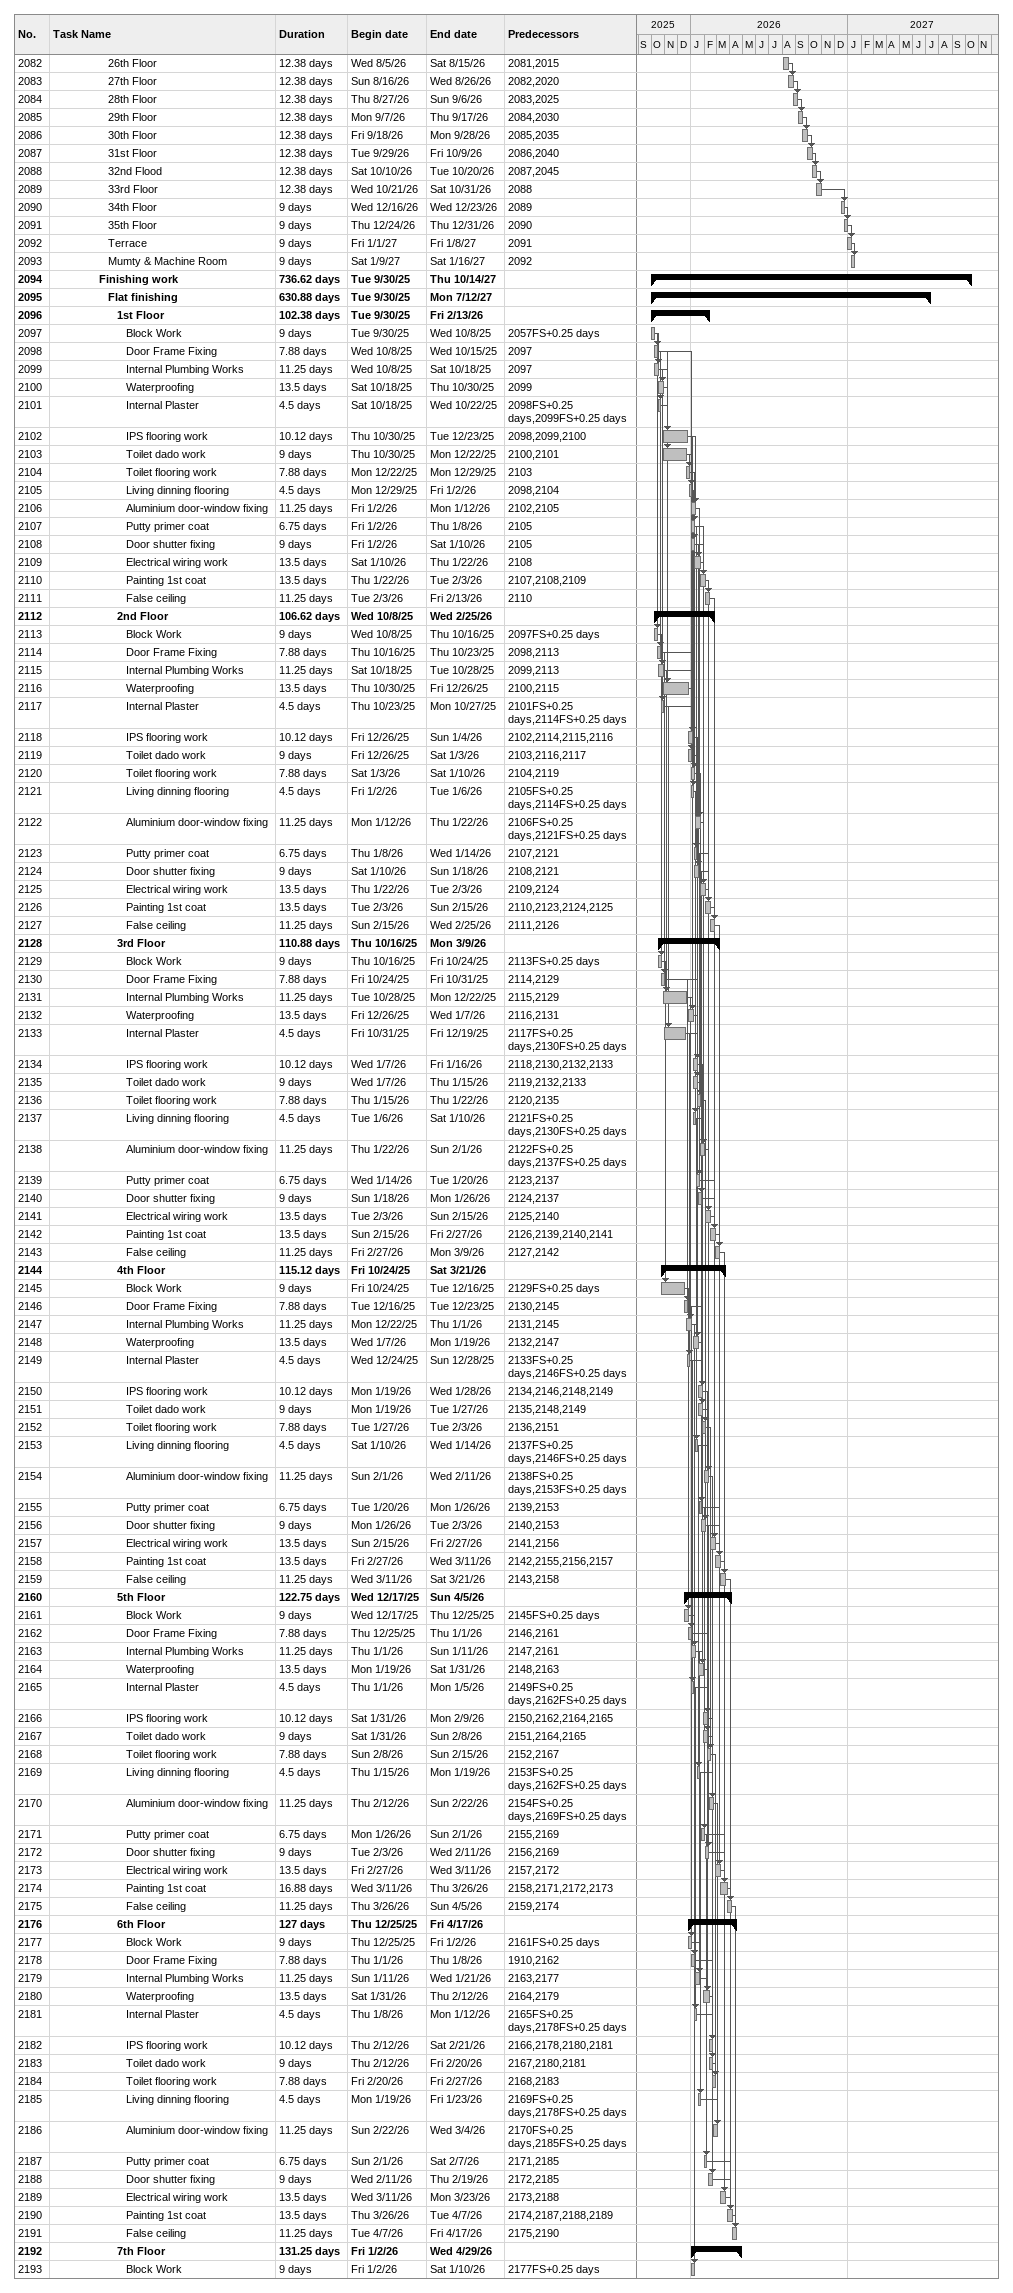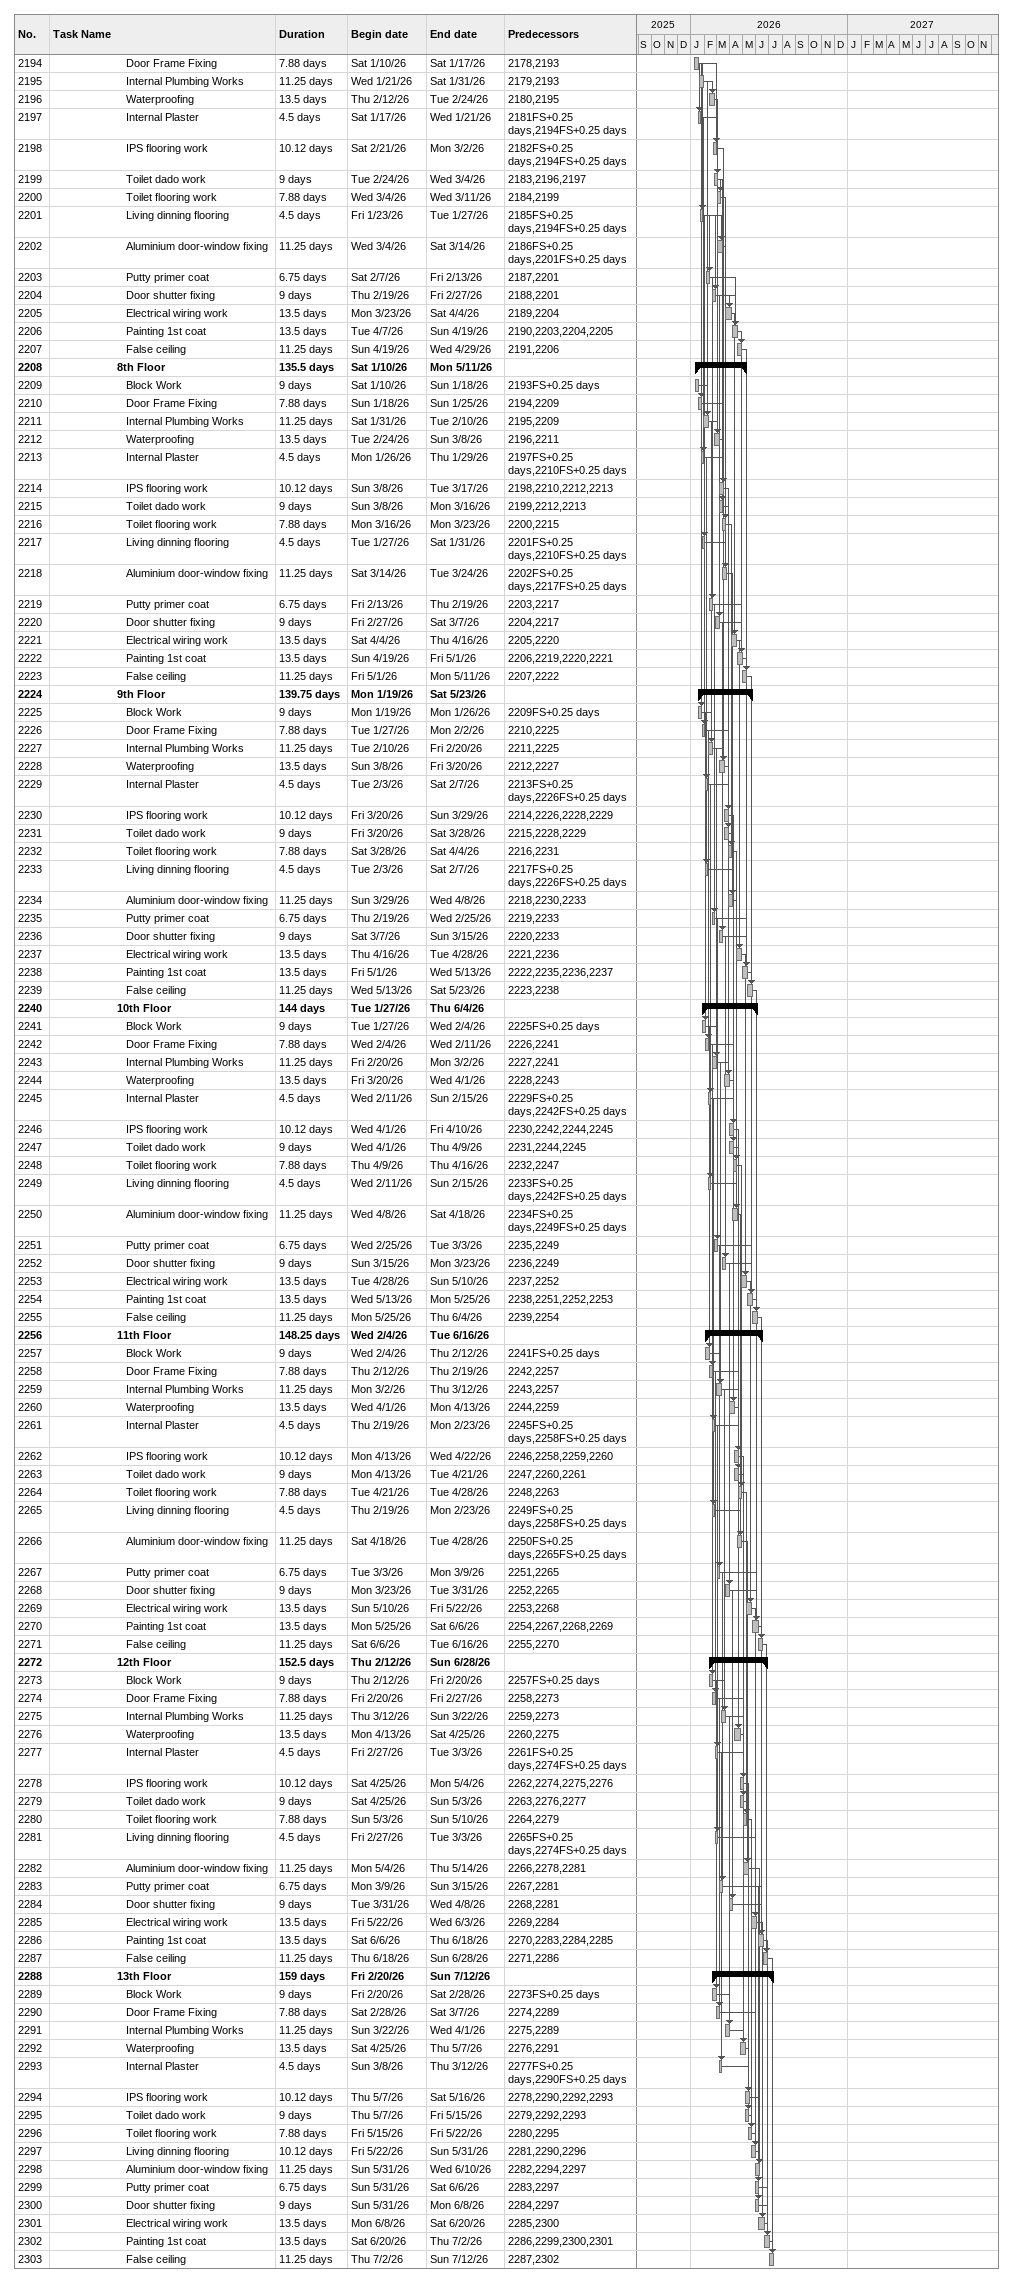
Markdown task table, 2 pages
| ID | Level | Task | Duration | Start | Finish | Predecessors |
|---|---|---|---|---|---|---|
| 2082 | 7 | 26th Floor | 12.38d | 2026-08-05 | 2026-08-15 | 2081, 2015 |
| 2083 | 7 | 27th Floor | 12.38d | 2026-08-16 | 2026-08-26 | 2082, 2020 |
| 2084 | 7 | 28th Floor | 12.38d | 2026-08-27 | 2026-09-06 | 2083, 2025 |
| 2085 | 7 | 29th Floor | 12.38d | 2026-09-07 | 2026-09-17 | 2084, 2030 |
| 2086 | 7 | 30th Floor | 12.38d | 2026-09-18 | 2026-09-28 | 2085, 2035 |
| 2087 | 7 | 31st Floor | 12.38d | 2026-09-29 | 2026-10-09 | 2086, 2040 |
| 2088 | 7 | 32nd Flood | 12.38d | 2026-10-10 | 2026-10-20 | 2087, 2045 |
| 2089 | 7 | 33rd Floor | 12.38d | 2026-10-21 | 2026-10-31 | 2088 |
| 2090 | 7 | 34th Floor | 9d | 2026-12-16 | 2026-12-23 | 2089 |
| 2091 | 7 | 35th Floor | 9d | 2026-12-24 | 2026-12-31 | 2090 |
| 2092 | 7 | Terrace | 9d | 2027-01-01 | 2027-01-08 | 2091 |
| 2093 | 7 | Mumty & Machine Room | 9d | 2027-01-09 | 2027-01-16 | 2092 |
| 2094 | 6 | **Finishing work** | 736.62d | 2025-09-30 | 2027-10-14 |  |
| 2095 | 7 | **Flat finishing** | 630.88d | 2025-09-30 | 2027-07-12 |  |
| 2096 | 8 | **1st Floor** | 102.38d | 2025-09-30 | 2026-02-13 |  |
| 2097 | 9 | Block Work | 9d | 2025-09-30 | 2025-10-08 | 2057FS+0.25d |
| 2098 | 9 | Door Frame Fixing | 7.88d | 2025-10-08 | 2025-10-15 | 2097 |
| 2099 | 9 | Internal Plumbing Works | 11.25d | 2025-10-08 | 2025-10-18 | 2097 |
| 2100 | 9 | Waterproofing | 13.5d | 2025-10-18 | 2025-10-30 | 2099 |
| 2101 | 9 | Internal Plaster | 4.5d | 2025-10-18 | 2025-10-22 | 2098FS+0.25d, 2099FS+0.25d |
| 2102 | 9 | IPS flooring work | 10.12d | 2025-10-30 | 2025-12-23 | 2098, 2099, 2100 |
| 2103 | 9 | Toilet dado work | 9d | 2025-10-30 | 2025-12-22 | 2100, 2101 |
| 2104 | 9 | Toilet flooring work | 7.88d | 2025-12-22 | 2025-12-29 | 2103 |
| 2105 | 9 | Living dinning flooring | 4.5d | 2025-12-29 | 2026-01-02 | 2098, 2104 |
| 2106 | 9 | Aluminium door-window fixing | 11.25d | 2026-01-02 | 2026-01-12 | 2102, 2105 |
| 2107 | 9 | Putty primer coat | 6.75d | 2026-01-02 | 2026-01-08 | 2105 |
| 2108 | 9 | Door shutter fixing | 9d | 2026-01-02 | 2026-01-10 | 2105 |
| 2109 | 9 | Electrical wiring work | 13.5d | 2026-01-10 | 2026-01-22 | 2108 |
| 2110 | 9 | Painting 1st coat | 13.5d | 2026-01-22 | 2026-02-03 | 2107, 2108, 2109 |
| 2111 | 9 | False ceiling | 11.25d | 2026-02-03 | 2026-02-13 | 2110 |
| 2112 | 8 | **2nd Floor** | 106.62d | 2025-10-08 | 2026-02-25 |  |
| 2113 | 9 | Block Work | 9d | 2025-10-08 | 2025-10-16 | 2097FS+0.25d |
| 2114 | 9 | Door Frame Fixing | 7.88d | 2025-10-16 | 2025-10-23 | 2098, 2113 |
| 2115 | 9 | Internal Plumbing Works | 11.25d | 2025-10-18 | 2025-10-28 | 2099, 2113 |
| 2116 | 9 | Waterproofing | 13.5d | 2025-10-30 | 2025-12-26 | 2100, 2115 |
| 2117 | 9 | Internal Plaster | 4.5d | 2025-10-23 | 2025-10-27 | 2101FS+0.25d, 2114FS+0.25d |
| 2118 | 9 | IPS flooring work | 10.12d | 2025-12-26 | 2026-01-04 | 2102, 2114, 2115, 2116 |
| 2119 | 9 | Toilet dado work | 9d | 2025-12-26 | 2026-01-03 | 2103, 2116, 2117 |
| 2120 | 9 | Toilet flooring work | 7.88d | 2026-01-03 | 2026-01-10 | 2104, 2119 |
| 2121 | 9 | Living dinning flooring | 4.5d | 2026-01-02 | 2026-01-06 | 2105FS+0.25d, 2114FS+0.25d |
| 2122 | 9 | Aluminium door-window fixing | 11.25d | 2026-01-12 | 2026-01-22 | 2106FS+0.25d, 2121FS+0.25d |
| 2123 | 9 | Putty primer coat | 6.75d | 2026-01-08 | 2026-01-14 | 2107, 2121 |
| 2124 | 9 | Door shutter fixing | 9d | 2026-01-10 | 2026-01-18 | 2108, 2121 |
| 2125 | 9 | Electrical wiring work | 13.5d | 2026-01-22 | 2026-02-03 | 2109, 2124 |
| 2126 | 9 | Painting 1st coat | 13.5d | 2026-02-03 | 2026-02-15 | 2110, 2123, 2124, 2125 |
| 2127 | 9 | False ceiling | 11.25d | 2026-02-15 | 2026-02-25 | 2111, 2126 |
| 2128 | 8 | **3rd Floor** | 110.88d | 2025-10-16 | 2026-03-09 |  |
| 2129 | 9 | Block Work | 9d | 2025-10-16 | 2025-10-24 | 2113FS+0.25d |
| 2130 | 9 | Door Frame Fixing | 7.88d | 2025-10-24 | 2025-10-31 | 2114, 2129 |
| 2131 | 9 | Internal Plumbing Works | 11.25d | 2025-10-28 | 2025-12-22 | 2115, 2129 |
| 2132 | 9 | Waterproofing | 13.5d | 2025-12-26 | 2026-01-07 | 2116, 2131 |
| 2133 | 9 | Internal Plaster | 4.5d | 2025-10-31 | 2025-12-19 | 2117FS+0.25d, 2130FS+0.25d |
| 2134 | 9 | IPS flooring work | 10.12d | 2026-01-07 | 2026-01-16 | 2118, 2130, 2132, 2133 |
| 2135 | 9 | Toilet dado work | 9d | 2026-01-07 | 2026-01-15 | 2119, 2132, 2133 |
| 2136 | 9 | Toilet flooring work | 7.88d | 2026-01-15 | 2026-01-22 | 2120, 2135 |
| 2137 | 9 | Living dinning flooring | 4.5d | 2026-01-06 | 2026-01-10 | 2121FS+0.25d, 2130FS+0.25d |
| 2138 | 9 | Aluminium door-window fixing | 11.25d | 2026-01-22 | 2026-02-01 | 2122FS+0.25d, 2137FS+0.25d |
| 2139 | 9 | Putty primer coat | 6.75d | 2026-01-14 | 2026-01-20 | 2123, 2137 |
| 2140 | 9 | Door shutter fixing | 9d | 2026-01-18 | 2026-01-26 | 2124, 2137 |
| 2141 | 9 | Electrical wiring work | 13.5d | 2026-02-03 | 2026-02-15 | 2125, 2140 |
| 2142 | 9 | Painting 1st coat | 13.5d | 2026-02-15 | 2026-02-27 | 2126, 2139, 2140, 2141 |
| 2143 | 9 | False ceiling | 11.25d | 2026-02-27 | 2026-03-09 | 2127, 2142 |
| 2144 | 8 | **4th Floor** | 115.12d | 2025-10-24 | 2026-03-21 |  |
| 2145 | 9 | Block Work | 9d | 2025-10-24 | 2025-12-16 | 2129FS+0.25d |
| 2146 | 9 | Door Frame Fixing | 7.88d | 2025-12-16 | 2025-12-23 | 2130, 2145 |
| 2147 | 9 | Internal Plumbing Works | 11.25d | 2025-12-22 | 2026-01-01 | 2131, 2145 |
| 2148 | 9 | Waterproofing | 13.5d | 2026-01-07 | 2026-01-19 | 2132, 2147 |
| 2149 | 9 | Internal Plaster | 4.5d | 2025-12-24 | 2025-12-28 | 2133FS+0.25d, 2146FS+0.25d |
| 2150 | 9 | IPS flooring work | 10.12d | 2026-01-19 | 2026-01-28 | 2134, 2146, 2148, 2149 |
| 2151 | 9 | Toilet dado work | 9d | 2026-01-19 | 2026-01-27 | 2135, 2148, 2149 |
| 2152 | 9 | Toilet flooring work | 7.88d | 2026-01-27 | 2026-02-03 | 2136, 2151 |
| 2153 | 9 | Living dinning flooring | 4.5d | 2026-01-10 | 2026-01-14 | 2137FS+0.25d, 2146FS+0.25d |
| 2154 | 9 | Aluminium door-window fixing | 11.25d | 2026-02-01 | 2026-02-11 | 2138FS+0.25d, 2153FS+0.25d |
| 2155 | 9 | Putty primer coat | 6.75d | 2026-01-20 | 2026-01-26 | 2139, 2153 |
| 2156 | 9 | Door shutter fixing | 9d | 2026-01-26 | 2026-02-03 | 2140, 2153 |
| 2157 | 9 | Electrical wiring work | 13.5d | 2026-02-15 | 2026-02-27 | 2141, 2156 |
| 2158 | 9 | Painting 1st coat | 13.5d | 2026-02-27 | 2026-03-11 | 2142, 2155, 2156, 2157 |
| 2159 | 9 | False ceiling | 11.25d | 2026-03-11 | 2026-03-21 | 2143, 2158 |
| 2160 | 8 | **5th Floor** | 122.75d | 2025-12-17 | 2026-04-05 |  |
| 2161 | 9 | Block Work | 9d | 2025-12-17 | 2025-12-25 | 2145FS+0.25d |
| 2162 | 9 | Door Frame Fixing | 7.88d | 2025-12-25 | 2026-01-01 | 2146, 2161 |
| 2163 | 9 | Internal Plumbing Works | 11.25d | 2026-01-01 | 2026-01-11 | 2147, 2161 |
| 2164 | 9 | Waterproofing | 13.5d | 2026-01-19 | 2026-01-31 | 2148, 2163 |
| 2165 | 9 | Internal Plaster | 4.5d | 2026-01-01 | 2026-01-05 | 2149FS+0.25d, 2162FS+0.25d |
| 2166 | 9 | IPS flooring work | 10.12d | 2026-01-31 | 2026-02-09 | 2150, 2162, 2164, 2165 |
| 2167 | 9 | Toilet dado work | 9d | 2026-01-31 | 2026-02-08 | 2151, 2164, 2165 |
| 2168 | 9 | Toilet flooring work | 7.88d | 2026-02-08 | 2026-02-15 | 2152, 2167 |
| 2169 | 9 | Living dinning flooring | 4.5d | 2026-01-15 | 2026-01-19 | 2153FS+0.25d, 2162FS+0.25d |
| 2170 | 9 | Aluminium door-window fixing | 11.25d | 2026-02-12 | 2026-02-22 | 2154FS+0.25d, 2169FS+0.25d |
| 2171 | 9 | Putty primer coat | 6.75d | 2026-01-26 | 2026-02-01 | 2155, 2169 |
| 2172 | 9 | Door shutter fixing | 9d | 2026-02-03 | 2026-02-11 | 2156, 2169 |
| 2173 | 9 | Electrical wiring work | 13.5d | 2026-02-27 | 2026-03-11 | 2157, 2172 |
| 2174 | 9 | Painting 1st coat | 16.88d | 2026-03-11 | 2026-03-26 | 2158, 2171, 2172, 2173 |
| 2175 | 9 | False ceiling | 11.25d | 2026-03-26 | 2026-04-05 | 2159, 2174 |
| 2176 | 8 | **6th Floor** | 127d | 2025-12-25 | 2026-04-17 |  |
| 2177 | 9 | Block Work | 9d | 2025-12-25 | 2026-01-02 | 2161FS+0.25d |
| 2178 | 9 | Door Frame Fixing | 7.88d | 2026-01-01 | 2026-01-08 | 1910, 2162 |
| 2179 | 9 | Internal Plumbing Works | 11.25d | 2026-01-11 | 2026-01-21 | 2163, 2177 |
| 2180 | 9 | Waterproofing | 13.5d | 2026-01-31 | 2026-02-12 | 2164, 2179 |
| 2181 | 9 | Internal Plaster | 4.5d | 2026-01-08 | 2026-01-12 | 2165FS+0.25d, 2178FS+0.25d |
| 2182 | 9 | IPS flooring work | 10.12d | 2026-02-12 | 2026-02-21 | 2166, 2178, 2180, 2181 |
| 2183 | 9 | Toilet dado work | 9d | 2026-02-12 | 2026-02-20 | 2167, 2180, 2181 |
| 2184 | 9 | Toilet flooring work | 7.88d | 2026-02-20 | 2026-02-27 | 2168, 2183 |
| 2185 | 9 | Living dinning flooring | 4.5d | 2026-01-19 | 2026-01-23 | 2169FS+0.25d, 2178FS+0.25d |
| 2186 | 9 | Aluminium door-window fixing | 11.25d | 2026-02-22 | 2026-03-04 | 2170FS+0.25d, 2185FS+0.25d |
| 2187 | 9 | Putty primer coat | 6.75d | 2026-02-01 | 2026-02-07 | 2171, 2185 |
| 2188 | 9 | Door shutter fixing | 9d | 2026-02-11 | 2026-02-19 | 2172, 2185 |
| 2189 | 9 | Electrical wiring work | 13.5d | 2026-03-11 | 2026-03-23 | 2173, 2188 |
| 2190 | 9 | Painting 1st coat | 13.5d | 2026-03-26 | 2026-04-07 | 2174, 2187, 2188, 2189 |
| 2191 | 9 | False ceiling | 11.25d | 2026-04-07 | 2026-04-17 | 2175, 2190 |
| 2192 | 8 | **7th Floor** | 131.25d | 2026-01-02 | 2026-04-29 |  |
| 2193 | 9 | Block Work | 9d | 2026-01-02 | 2026-01-10 | 2177FS+0.25d |
| 2194 | 9 | Door Frame Fixing | 7.88d | 2026-01-10 | 2026-01-17 | 2178, 2193 |
| 2195 | 9 | Internal Plumbing Works | 11.25d | 2026-01-21 | 2026-01-31 | 2179, 2193 |
| 2196 | 9 | Waterproofing | 13.5d | 2026-02-12 | 2026-02-24 | 2180, 2195 |
| 2197 | 9 | Internal Plaster | 4.5d | 2026-01-17 | 2026-01-21 | 2181FS+0.25d, 2194FS+0.25d |
| 2198 | 9 | IPS flooring work | 10.12d | 2026-02-21 | 2026-03-02 | 2182FS+0.25d, 2194FS+0.25d |
| 2199 | 9 | Toilet dado work | 9d | 2026-02-24 | 2026-03-04 | 2183, 2196, 2197 |
| 2200 | 9 | Toilet flooring work | 7.88d | 2026-03-04 | 2026-03-11 | 2184, 2199 |
| 2201 | 9 | Living dinning flooring | 4.5d | 2026-01-23 | 2026-01-27 | 2185FS+0.25d, 2194FS+0.25d |
| 2202 | 9 | Aluminium door-window fixing | 11.25d | 2026-03-04 | 2026-03-14 | 2186FS+0.25d, 2201FS+0.25d |
| 2203 | 9 | Putty primer coat | 6.75d | 2026-02-07 | 2026-02-13 | 2187, 2201 |
| 2204 | 9 | Door shutter fixing | 9d | 2026-02-19 | 2026-02-27 | 2188, 2201 |
| 2205 | 9 | Electrical wiring work | 13.5d | 2026-03-23 | 2026-04-04 | 2189, 2204 |
| 2206 | 9 | Painting 1st coat | 13.5d | 2026-04-07 | 2026-04-19 | 2190, 2203, 2204, 2205 |
| 2207 | 9 | False ceiling | 11.25d | 2026-04-19 | 2026-04-29 | 2191, 2206 |
| 2208 | 8 | **8th Floor** | 135.5d | 2026-01-10 | 2026-05-11 |  |
| 2209 | 9 | Block Work | 9d | 2026-01-10 | 2026-01-18 | 2193FS+0.25d |
| 2210 | 9 | Door Frame Fixing | 7.88d | 2026-01-18 | 2026-01-25 | 2194, 2209 |
| 2211 | 9 | Internal Plumbing Works | 11.25d | 2026-01-31 | 2026-02-10 | 2195, 2209 |
| 2212 | 9 | Waterproofing | 13.5d | 2026-02-24 | 2026-03-08 | 2196, 2211 |
| 2213 | 9 | Internal Plaster | 4.5d | 2026-01-26 | 2026-01-29 | 2197FS+0.25d, 2210FS+0.25d |
| 2214 | 9 | IPS flooring work | 10.12d | 2026-03-08 | 2026-03-17 | 2198, 2210, 2212, 2213 |
| 2215 | 9 | Toilet dado work | 9d | 2026-03-08 | 2026-03-16 | 2199, 2212, 2213 |
| 2216 | 9 | Toilet flooring work | 7.88d | 2026-03-16 | 2026-03-23 | 2200, 2215 |
| 2217 | 9 | Living dinning flooring | 4.5d | 2026-01-27 | 2026-01-31 | 2201FS+0.25d, 2210FS+0.25d |
| 2218 | 9 | Aluminium door-window fixing | 11.25d | 2026-03-14 | 2026-03-24 | 2202FS+0.25d, 2217FS+0.25d |
| 2219 | 9 | Putty primer coat | 6.75d | 2026-02-13 | 2026-02-19 | 2203, 2217 |
| 2220 | 9 | Door shutter fixing | 9d | 2026-02-27 | 2026-03-07 | 2204, 2217 |
| 2221 | 9 | Electrical wiring work | 13.5d | 2026-04-04 | 2026-04-16 | 2205, 2220 |
| 2222 | 9 | Painting 1st coat | 13.5d | 2026-04-19 | 2026-05-01 | 2206, 2219, 2220, 2221 |
| 2223 | 9 | False ceiling | 11.25d | 2026-05-01 | 2026-05-11 | 2207, 2222 |
| 2224 | 8 | **9th Floor** | 139.75d | 2026-01-19 | 2026-05-23 |  |
| 2225 | 9 | Block Work | 9d | 2026-01-19 | 2026-01-26 | 2209FS+0.25d |
| 2226 | 9 | Door Frame Fixing | 7.88d | 2026-01-27 | 2026-02-02 | 2210, 2225 |
| 2227 | 9 | Internal Plumbing Works | 11.25d | 2026-02-10 | 2026-02-20 | 2211, 2225 |
| 2228 | 9 | Waterproofing | 13.5d | 2026-03-08 | 2026-03-20 | 2212, 2227 |
| 2229 | 9 | Internal Plaster | 4.5d | 2026-02-03 | 2026-02-07 | 2213FS+0.25d, 2226FS+0.25d |
| 2230 | 9 | IPS flooring work | 10.12d | 2026-03-20 | 2026-03-29 | 2214, 2226, 2228, 2229 |
| 2231 | 9 | Toilet dado work | 9d | 2026-03-20 | 2026-03-28 | 2215, 2228, 2229 |
| 2232 | 9 | Toilet flooring work | 7.88d | 2026-03-28 | 2026-04-04 | 2216, 2231 |
| 2233 | 9 | Living dinning flooring | 4.5d | 2026-02-03 | 2026-02-07 | 2217FS+0.25d, 2226FS+0.25d |
| 2234 | 9 | Aluminium door-window fixing | 11.25d | 2026-03-29 | 2026-04-08 | 2218, 2230, 2233 |
| 2235 | 9 | Putty primer coat | 6.75d | 2026-02-19 | 2026-02-25 | 2219, 2233 |
| 2236 | 9 | Door shutter fixing | 9d | 2026-03-07 | 2026-03-15 | 2220, 2233 |
| 2237 | 9 | Electrical wiring work | 13.5d | 2026-04-16 | 2026-04-28 | 2221, 2236 |
| 2238 | 9 | Painting 1st coat | 13.5d | 2026-05-01 | 2026-05-13 | 2222, 2235, 2236, 2237 |
| 2239 | 9 | False ceiling | 11.25d | 2026-05-13 | 2026-05-23 | 2223, 2238 |
| 2240 | 8 | **10th Floor** | 144d | 2026-01-27 | 2026-06-04 |  |
| 2241 | 9 | Block Work | 9d | 2026-01-27 | 2026-02-04 | 2225FS+0.25d |
| 2242 | 9 | Door Frame Fixing | 7.88d | 2026-02-04 | 2026-02-11 | 2226, 2241 |
| 2243 | 9 | Internal Plumbing Works | 11.25d | 2026-02-20 | 2026-03-02 | 2227, 2241 |
| 2244 | 9 | Waterproofing | 13.5d | 2026-03-20 | 2026-04-01 | 2228, 2243 |
| 2245 | 9 | Internal Plaster | 4.5d | 2026-02-11 | 2026-02-15 | 2229FS+0.25d, 2242FS+0.25d |
| 2246 | 9 | IPS flooring work | 10.12d | 2026-04-01 | 2026-04-10 | 2230, 2242, 2244, 2245 |
| 2247 | 9 | Toilet dado work | 9d | 2026-04-01 | 2026-04-09 | 2231, 2244, 2245 |
| 2248 | 9 | Toilet flooring work | 7.88d | 2026-04-09 | 2026-04-16 | 2232, 2247 |
| 2249 | 9 | Living dinning flooring | 4.5d | 2026-02-11 | 2026-02-15 | 2233FS+0.25d, 2242FS+0.25d |
| 2250 | 9 | Aluminium door-window fixing | 11.25d | 2026-04-08 | 2026-04-18 | 2234FS+0.25d, 2249FS+0.25d |
| 2251 | 9 | Putty primer coat | 6.75d | 2026-02-25 | 2026-03-03 | 2235, 2249 |
| 2252 | 9 | Door shutter fixing | 9d | 2026-03-15 | 2026-03-23 | 2236, 2249 |
| 2253 | 9 | Electrical wiring work | 13.5d | 2026-04-28 | 2026-05-10 | 2237, 2252 |
| 2254 | 9 | Painting 1st coat | 13.5d | 2026-05-13 | 2026-05-25 | 2238, 2251, 2252, 2253 |
| 2255 | 9 | False ceiling | 11.25d | 2026-05-25 | 2026-06-04 | 2239, 2254 |
| 2256 | 8 | **11th Floor** | 148.25d | 2026-02-04 | 2026-06-16 |  |
| 2257 | 9 | Block Work | 9d | 2026-02-04 | 2026-02-12 | 2241FS+0.25d |
| 2258 | 9 | Door Frame Fixing | 7.88d | 2026-02-12 | 2026-02-19 | 2242, 2257 |
| 2259 | 9 | Internal Plumbing Works | 11.25d | 2026-03-02 | 2026-03-12 | 2243, 2257 |
| 2260 | 9 | Waterproofing | 13.5d | 2026-04-01 | 2026-04-13 | 2244, 2259 |
| 2261 | 9 | Internal Plaster | 4.5d | 2026-02-19 | 2026-02-23 | 2245FS+0.25d, 2258FS+0.25d |
| 2262 | 9 | IPS flooring work | 10.12d | 2026-04-13 | 2026-04-22 | 2246, 2258, 2259, 2260 |
| 2263 | 9 | Toilet dado work | 9d | 2026-04-13 | 2026-04-21 | 2247, 2260, 2261 |
| 2264 | 9 | Toilet flooring work | 7.88d | 2026-04-21 | 2026-04-28 | 2248, 2263 |
| 2265 | 9 | Living dinning flooring | 4.5d | 2026-02-19 | 2026-02-23 | 2249FS+0.25d, 2258FS+0.25d |
| 2266 | 9 | Aluminium door-window fixing | 11.25d | 2026-04-18 | 2026-04-28 | 2250FS+0.25d, 2265FS+0.25d |
| 2267 | 9 | Putty primer coat | 6.75d | 2026-03-03 | 2026-03-09 | 2251, 2265 |
| 2268 | 9 | Door shutter fixing | 9d | 2026-03-23 | 2026-03-31 | 2252, 2265 |
| 2269 | 9 | Electrical wiring work | 13.5d | 2026-05-10 | 2026-05-22 | 2253, 2268 |
| 2270 | 9 | Painting 1st coat | 13.5d | 2026-05-25 | 2026-06-06 | 2254, 2267, 2268, 2269 |
| 2271 | 9 | False ceiling | 11.25d | 2026-06-06 | 2026-06-16 | 2255, 2270 |
| 2272 | 8 | **12th Floor** | 152.5d | 2026-02-12 | 2026-06-28 |  |
| 2273 | 9 | Block Work | 9d | 2026-02-12 | 2026-02-20 | 2257FS+0.25d |
| 2274 | 9 | Door Frame Fixing | 7.88d | 2026-02-20 | 2026-02-27 | 2258, 2273 |
| 2275 | 9 | Internal Plumbing Works | 11.25d | 2026-03-12 | 2026-03-22 | 2259, 2273 |
| 2276 | 9 | Waterproofing | 13.5d | 2026-04-13 | 2026-04-25 | 2260, 2275 |
| 2277 | 9 | Internal Plaster | 4.5d | 2026-02-27 | 2026-03-03 | 2261FS+0.25d, 2274FS+0.25d |
| 2278 | 9 | IPS flooring work | 10.12d | 2026-04-25 | 2026-05-04 | 2262, 2274, 2275, 2276 |
| 2279 | 9 | Toilet dado work | 9d | 2026-04-25 | 2026-05-03 | 2263, 2276, 2277 |
| 2280 | 9 | Toilet flooring work | 7.88d | 2026-05-03 | 2026-05-10 | 2264, 2279 |
| 2281 | 9 | Living dinning flooring | 4.5d | 2026-02-27 | 2026-03-03 | 2265FS+0.25d, 2274FS+0.25d |
| 2282 | 9 | Aluminium door-window fixing | 11.25d | 2026-05-04 | 2026-05-14 | 2266, 2278, 2281 |
| 2283 | 9 | Putty primer coat | 6.75d | 2026-03-09 | 2026-03-15 | 2267, 2281 |
| 2284 | 9 | Door shutter fixing | 9d | 2026-03-31 | 2026-04-08 | 2268, 2281 |
| 2285 | 9 | Electrical wiring work | 13.5d | 2026-05-22 | 2026-06-03 | 2269, 2284 |
| 2286 | 9 | Painting 1st coat | 13.5d | 2026-06-06 | 2026-06-18 | 2270, 2283, 2284, 2285 |
| 2287 | 9 | False ceiling | 11.25d | 2026-06-18 | 2026-06-28 | 2271, 2286 |
| 2288 | 8 | **13th Floor** | 159d | 2026-02-20 | 2026-07-12 |  |
| 2289 | 9 | Block Work | 9d | 2026-02-20 | 2026-02-28 | 2273FS+0.25d |
| 2290 | 9 | Door Frame Fixing | 7.88d | 2026-02-28 | 2026-03-07 | 2274, 2289 |
| 2291 | 9 | Internal Plumbing Works | 11.25d | 2026-03-22 | 2026-04-01 | 2275, 2289 |
| 2292 | 9 | Waterproofing | 13.5d | 2026-04-25 | 2026-05-07 | 2276, 2291 |
| 2293 | 9 | Internal Plaster | 4.5d | 2026-03-08 | 2026-03-12 | 2277FS+0.25d, 2290FS+0.25d |
| 2294 | 9 | IPS flooring work | 10.12d | 2026-05-07 | 2026-05-16 | 2278, 2290, 2292, 2293 |
| 2295 | 9 | Toilet dado work | 9d | 2026-05-07 | 2026-05-15 | 2279, 2292, 2293 |
| 2296 | 9 | Toilet flooring work | 7.88d | 2026-05-15 | 2026-05-22 | 2280, 2295 |
| 2297 | 9 | Living dinning flooring | 10.12d | 2026-05-22 | 2026-05-31 | 2281, 2290, 2296 |
| 2298 | 9 | Aluminium door-window fixing | 11.25d | 2026-05-31 | 2026-06-10 | 2282, 2294, 2297 |
| 2299 | 9 | Putty primer coat | 6.75d | 2026-05-31 | 2026-06-06 | 2283, 2297 |
| 2300 | 9 | Door shutter fixing | 9d | 2026-05-31 | 2026-06-08 | 2284, 2297 |
| 2301 | 9 | Electrical wiring work | 13.5d | 2026-06-08 | 2026-06-20 | 2285, 2300 |
| 2302 | 9 | Painting 1st coat | 13.5d | 2026-06-20 | 2026-07-02 | 2286, 2299, 2300, 2301 |
| 2303 | 9 | False ceiling | 11.25d | 2026-07-02 | 2026-07-12 | 2287, 2302 |
